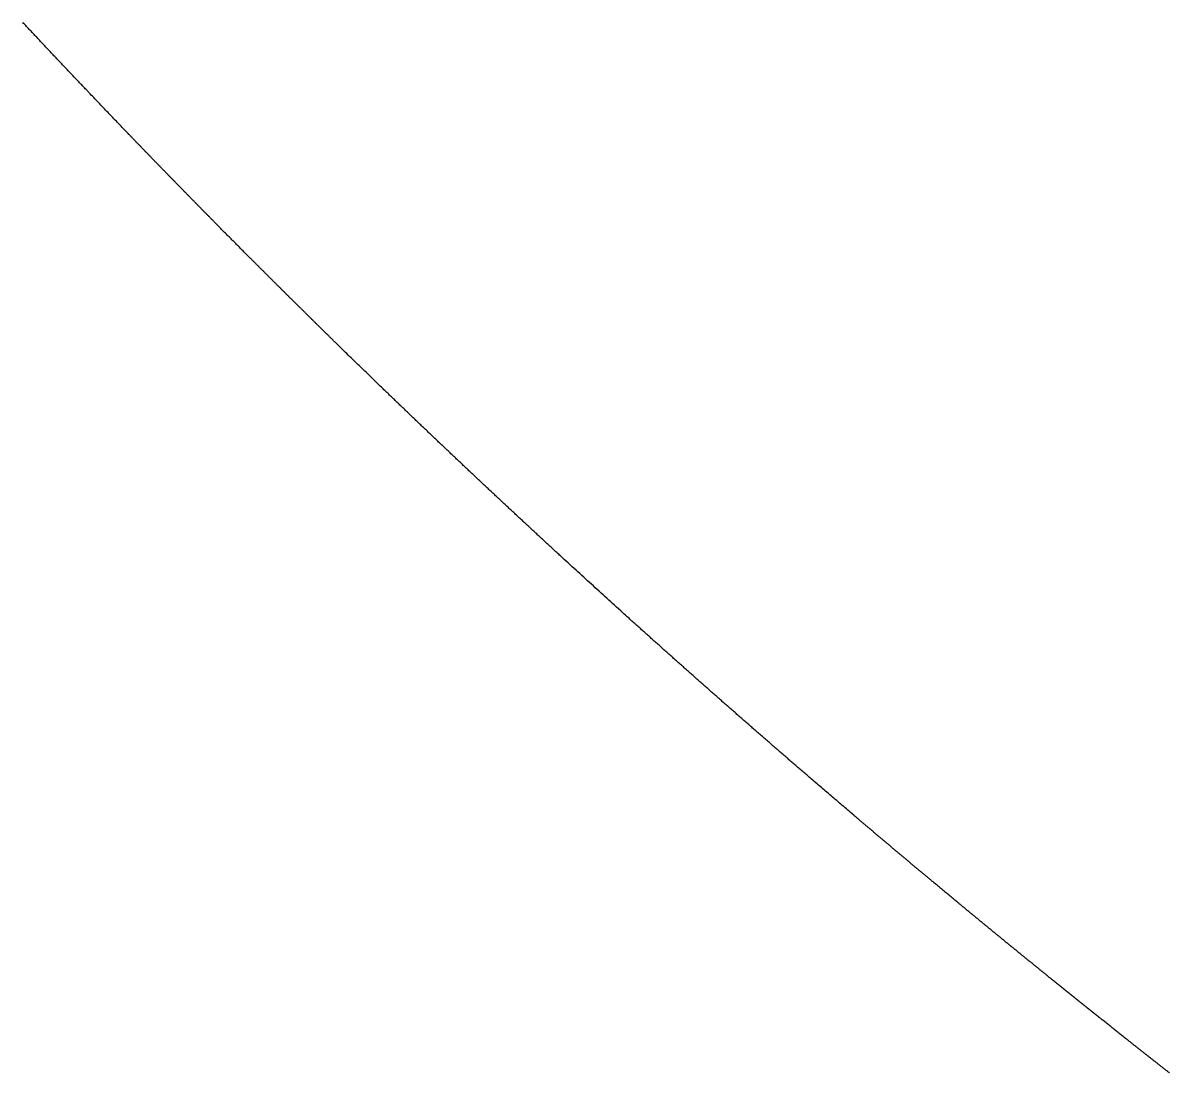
# Model space of a CAD drawing. Header units: millimetres. Extents: x 0 to 2438, y 0 to 1219.
# Drawn here: x 201.573 to 204.897, y 429.525 to 432.569 of the extents above; entities that cross this region are included whole.
import ezdxf

# ---------------------------------------------------------------- set-up
doc = ezdxf.new("R2010")
doc.units = ezdxf.units.MM
doc.layers.add('CUT_AIRCRAFT', color=7, linetype='Continuous')

msp = doc.modelspace()

# ---------------------------------------------------------------- linework, layer by layer
at = {"layer": 'CUT_AIRCRAFT'}
msp.add_lwpolyline([(204.8986, 429.5252), (204.897, 429.5265), (204.8953, 429.5277), (204.8937, 429.529), (204.8921, 429.5303), (204.8904, 429.5316), (204.8888, 429.5329), (204.8871, 429.5342), (204.8855, 429.5355), (204.8838, 429.5367), (204.8822, 429.538), (204.8806, 429.5393), (204.8789, 429.5406), (204.8773, 429.5419), (204.8756, 429.5432), (204.874, 429.5445), (204.8724, 429.5458), (204.8707, 429.5471), (204.8691, 429.5483), (204.8674, 429.5496), (204.8658, 429.5509), (204.8641, 429.5522), (204.8625, 429.5535), (204.8609, 429.5548), (204.8592, 429.5561), (204.8576, 429.5574), (204.856, 429.5587), (204.8543, 429.5599), (204.8527, 429.5612), (204.851, 429.5625), (204.8494, 429.5638), (204.8477, 429.5651), (204.8461, 429.5664), (204.8445, 429.5677), (204.8428, 429.569), (204.8412, 429.5703), (204.8396, 429.5716), (204.8379, 429.5728), (204.8363, 429.5741), (204.8346, 429.5754), (204.833, 429.5767), (204.8313, 429.578), (204.8297, 429.5793), (204.8281, 429.5806), (204.8264, 429.5819), (204.8248, 429.5832), (204.8232, 429.5845), (204.8215, 429.5858), (204.8199, 429.5871), (204.8182, 429.5883), (204.8166, 429.5896), (204.815, 429.5909), (204.8133, 429.5922), (204.8117, 429.5935), (204.81, 429.5948), (204.8084, 429.5961), (204.8068, 429.5974), (204.8051, 429.5987), (204.8035, 429.6), (204.8019, 429.6013), (204.8002, 429.6026), (204.7986, 429.6039), (204.797, 429.6052), (204.7953, 429.6064), (204.7937, 429.6077), (204.7921, 429.609), (204.7904, 429.6103), (204.7888, 429.6116), (204.7871, 429.6129), (204.7854, 429.6143), (204.7838, 429.6156), (204.7822, 429.6168), (204.7807, 429.618), (204.7792, 429.6192), (204.7775, 429.6205), (204.7757, 429.622), (204.7735, 429.6237), (204.7711, 429.6256), (204.7686, 429.6276), (204.7661, 429.6296), (204.7636, 429.6315), (204.7612, 429.6334), (204.7588, 429.6353), (204.7565, 429.6372), (204.7541, 429.6391), (204.7517, 429.641), (204.7493, 429.6429), (204.7469, 429.6448), (204.7445, 429.6467), (204.7421, 429.6486), (204.7397, 429.6505), (204.7373, 429.6524), (204.7349, 429.6543), (204.7325, 429.6562), (204.7301, 429.6581), (204.7277, 429.66), (204.7253, 429.6619), (204.7229, 429.6639), (204.7205, 429.6658), (204.7182, 429.6676), (204.7158, 429.6695), (204.7135, 429.6713), (204.7111, 429.6733), (204.7086, 429.6753), (204.7059, 429.6774), (204.7033, 429.6795), (204.7009, 429.6814), (204.699, 429.6829), (204.6977, 429.6839), (204.6969, 429.6845), (204.6964, 429.6849), (204.696, 429.6853), (204.6953, 429.6858), (204.6946, 429.6864), (204.6937, 429.6871), (204.6929, 429.6878), (204.6921, 429.6884), (204.6913, 429.689), (204.6906, 429.6896), (204.6899, 429.6902), (204.6891, 429.6908), (204.6883, 429.6914), (204.6876, 429.692), (204.6868, 429.6926), (204.686, 429.6932), (204.6853, 429.6938), (204.6845, 429.6944), (204.6838, 429.695), (204.683, 429.6957), (204.6822, 429.6963), (204.6815, 429.6969), (204.6807, 429.6975), (204.68, 429.6981), (204.6792, 429.6987), (204.6784, 429.6993), (204.6777, 429.6999), (204.6769, 429.7005), (204.6762, 429.7011), (204.6754, 429.7017), (204.6746, 429.7023), (204.6739, 429.7029), (204.6731, 429.7036), (204.6723, 429.7042), (204.6716, 429.7048), (204.6708, 429.7054), (204.6701, 429.706), (204.6693, 429.7066), (204.6685, 429.7072), (204.6678, 429.7078), (204.667, 429.7084), (204.6663, 429.709), (204.6655, 429.7096), (204.6647, 429.7102), (204.664, 429.7109), (204.6632, 429.7115), (204.6625, 429.7121), (204.6617, 429.7127), (204.6609, 429.7133), (204.6602, 429.7139), (204.6594, 429.7145), (204.6586, 429.7151), (204.6579, 429.7157), (204.6571, 429.7163), (204.6564, 429.7169), (204.6556, 429.7175), (204.6549, 429.7182), (204.6541, 429.7188), (204.6533, 429.7194), (204.6526, 429.72), (204.6518, 429.7206), (204.651, 429.7212), (204.6503, 429.7218), (204.6495, 429.7224), (204.6488, 429.723), (204.648, 429.7236), (204.6472, 429.7242), (204.6465, 429.7249), (204.6457, 429.7255), (204.645, 429.7261), (204.6442, 429.7267), (204.6434, 429.7273), (204.6427, 429.7279), (204.6419, 429.7285), (204.6412, 429.7291), (204.6404, 429.7297), (204.6396, 429.7303), (204.6389, 429.7309), (204.6381, 429.7316), (204.6374, 429.7322), (204.6366, 429.7328), (204.6358, 429.7334), (204.6351, 429.734), (204.6343, 429.7346), (204.6336, 429.7352), (204.6328, 429.7358), (204.632, 429.7364), (204.6313, 429.737), (204.6305, 429.7376), (204.6298, 429.7383), (204.629, 429.7389), (204.6282, 429.7395), (204.6275, 429.7401), (204.6267, 429.7407), (204.626, 429.7413), (204.6252, 429.7419), (204.6244, 429.7425), (204.6237, 429.7431), (204.6229, 429.7437), (204.6222, 429.7444), (204.6214, 429.745), (204.6206, 429.7456), (204.6199, 429.7462), (204.6191, 429.7468), (204.6184, 429.7474), (204.6176, 429.748), (204.6168, 429.7486), (204.6161, 429.7492), (204.6153, 429.7498), (204.6146, 429.7505), (204.6138, 429.7511), (204.613, 429.7517), (204.6123, 429.7523), (204.6115, 429.7529), (204.6108, 429.7535), (204.61, 429.7541), (204.6092, 429.7547), (204.6085, 429.7553), (204.6077, 429.7559), (204.607, 429.7566), (204.6062, 429.7572), (204.6054, 429.7578), (204.6047, 429.7584), (204.6039, 429.759), (204.6032, 429.7596), (204.6024, 429.7602), (204.6017, 429.7608), (204.6009, 429.7614), (204.6001, 429.762), (204.5994, 429.7627), (204.5986, 429.7633), (204.5978, 429.7639), (204.5971, 429.7645), (204.5963, 429.7651), (204.5956, 429.7657), (204.5948, 429.7663), (204.5941, 429.7669), (204.5933, 429.7675), (204.5925, 429.7682), (204.5918, 429.7688), (204.591, 429.7694), (204.5903, 429.77), (204.5895, 429.7706), (204.5887, 429.7712), (204.588, 429.7718), (204.5872, 429.7724), (204.5865, 429.773), (204.5857, 429.7737), (204.5849, 429.7743), (204.5842, 429.7749), (204.5834, 429.7755), (204.5827, 429.7761), (204.5819, 429.7767), (204.5812, 429.7773), (204.5804, 429.7779), (204.5796, 429.7785), (204.5789, 429.7792), (204.5781, 429.7798), (204.5774, 429.7804), (204.5766, 429.781), (204.5758, 429.7816), (204.5751, 429.7822), (204.5743, 429.7828), (204.5736, 429.7834), (204.5728, 429.784), (204.572, 429.7847), (204.5713, 429.7853), (204.5705, 429.7859), (204.5698, 429.7865), (204.569, 429.7871), (204.5683, 429.7877), (204.5675, 429.7883), (204.5667, 429.7889), (204.566, 429.7895), (204.5652, 429.7902), (204.5645, 429.7908), (204.5637, 429.7914), (204.5629, 429.792), (204.5622, 429.7926), (204.5614, 429.7932), (204.5607, 429.7938), (204.5599, 429.7944), (204.5591, 429.7951), (204.5583, 429.7957), (204.5575, 429.7964), (204.5568, 429.797), (204.5561, 429.7975), (204.5556, 429.798), (204.5549, 429.7985), (204.5542, 429.7991), (204.5531, 429.8), (204.5516, 429.8012), (204.5497, 429.8026), (204.5478, 429.8043), (204.5457, 429.8059), (204.5438, 429.8075), (204.5419, 429.809), (204.5402, 429.8104), (204.5384, 429.8119), (204.5366, 429.8133), (204.5347, 429.8148), (204.5328, 429.8163), (204.531, 429.8178), (204.5291, 429.8193), (204.5273, 429.8208), (204.5255, 429.8223), (204.5236, 429.8238), (204.5218, 429.8252), (204.52, 429.8267), (204.5181, 429.8282), (204.5163, 429.8297), (204.5144, 429.8312), (204.5126, 429.8327), (204.5108, 429.8342), (204.5089, 429.8357), (204.5071, 429.8371), (204.5053, 429.8386), (204.5035, 429.8401), (204.5016, 429.8416), (204.4996, 429.8432), (204.4977, 429.8448), (204.4958, 429.8463), (204.4942, 429.8476), (204.4929, 429.8487), (204.4918, 429.8496), (204.4908, 429.8503), (204.4899, 429.8511), (204.4889, 429.8519), (204.4878, 429.8528), (204.4867, 429.8537), (204.4856, 429.8546), (204.4845, 429.8555), (204.4834, 429.8564), (204.4823, 429.8573), (204.4812, 429.8581), (204.4802, 429.859), (204.4791, 429.8599), (204.478, 429.8608), (204.4769, 429.8617), (204.4759, 429.8625), (204.4748, 429.8634), (204.4737, 429.8643), (204.4726, 429.8652), (204.4715, 429.8661), (204.4704, 429.8669), (204.4694, 429.8678), (204.4683, 429.8687), (204.4672, 429.8696), (204.4661, 429.8704), (204.465, 429.8713), (204.464, 429.8722), (204.4629, 429.8731), (204.4618, 429.874), (204.4607, 429.8748), (204.4597, 429.8757), (204.4586, 429.8766), (204.4575, 429.8775), (204.4564, 429.8784), (204.4553, 429.8792), (204.4543, 429.8801), (204.4532, 429.881), (204.4521, 429.8819), (204.451, 429.8828), (204.4499, 429.8836), (204.4488, 429.8845), (204.4478, 429.8854), (204.4467, 429.8863), (204.4456, 429.8872), (204.4445, 429.888), (204.4435, 429.8889), (204.4424, 429.8898), (204.4413, 429.8907), (204.4402, 429.8916), (204.4391, 429.8924), (204.4381, 429.8933), (204.437, 429.8942), (204.4359, 429.8951), (204.4348, 429.896), (204.4337, 429.8968), (204.4327, 429.8977), (204.4316, 429.8986), (204.4305, 429.8995), (204.4294, 429.9004), (204.4283, 429.9012), (204.4273, 429.9021), (204.4262, 429.903), (204.4251, 429.9039), (204.424, 429.9048), (204.423, 429.9056), (204.4219, 429.9065), (204.4208, 429.9074), (204.4197, 429.9083), (204.4186, 429.9092), (204.4176, 429.9101), (204.4165, 429.9109), (204.4154, 429.9118), (204.4143, 429.9127), (204.4133, 429.9136), (204.4122, 429.9145), (204.4111, 429.9153), (204.41, 429.9162), (204.4089, 429.9171), (204.4079, 429.918), (204.4068, 429.9189), (204.4057, 429.9198), (204.4046, 429.9206), (204.4035, 429.9215), (204.4025, 429.9224), (204.4014, 429.9233), (204.4003, 429.9242), (204.3992, 429.925), (204.3982, 429.9259), (204.3971, 429.9268), (204.396, 429.9277), (204.3949, 429.9286), (204.3938, 429.9295), (204.3928, 429.9303), (204.3917, 429.9312), (204.3906, 429.9321), (204.3895, 429.933), (204.3885, 429.9339), (204.3874, 429.9348), (204.3863, 429.9356), (204.3852, 429.9365), (204.3842, 429.9374), (204.3831, 429.9383), (204.382, 429.9392), (204.3809, 429.9401), (204.3798, 429.9409), (204.3788, 429.9418), (204.3777, 429.9427), (204.3766, 429.9436), (204.3755, 429.9445), (204.3744, 429.9454), (204.3734, 429.9462), (204.3723, 429.9471), (204.3712, 429.948), (204.3701, 429.9489), (204.3691, 429.9498), (204.368, 429.9507), (204.3669, 429.9515), (204.3658, 429.9524), (204.3648, 429.9533), (204.3637, 429.9542), (204.3626, 429.9551), (204.3615, 429.956), (204.3605, 429.9568), (204.3594, 429.9577), (204.3583, 429.9586), (204.3572, 429.9595), (204.3562, 429.9604), (204.3551, 429.9613), (204.354, 429.9622), (204.3529, 429.963), (204.3518, 429.9639), (204.3508, 429.9648), (204.3497, 429.9657), (204.3486, 429.9666), (204.3475, 429.9675), (204.3465, 429.9684), (204.3454, 429.9692), (204.3443, 429.9701), (204.3432, 429.971), (204.3422, 429.9719), (204.3411, 429.9728), (204.34, 429.9737), (204.3389, 429.9745), (204.3379, 429.9754), (204.3368, 429.9763), (204.3357, 429.9772), (204.3346, 429.9781), (204.3336, 429.979), (204.3325, 429.9799), (204.3314, 429.9807), (204.3303, 429.9816), (204.3293, 429.9825), (204.3282, 429.9834), (204.3271, 429.9843), (204.326, 429.9852), (204.325, 429.9861), (204.3239, 429.9869), (204.3228, 429.9878), (204.3217, 429.9887), (204.3207, 429.9896), (204.3196, 429.9905), (204.3185, 429.9914), (204.3174, 429.9923), (204.3163, 429.9932), (204.3153, 429.994), (204.3142, 429.9949), (204.3131, 429.9958), (204.312, 429.9967), (204.311, 429.9976), (204.3099, 429.9985), (204.3088, 429.9994), (204.3077, 430.0002), (204.3067, 430.0011), (204.3056, 430.002), (204.3045, 430.0029), (204.3034, 430.0038), (204.3024, 430.0047), (204.3013, 430.0056), (204.3002, 430.0065), (204.2992, 430.0073), (204.2981, 430.0082), (204.297, 430.0091), (204.2959, 430.01), (204.2948, 430.0109), (204.2937, 430.0119), (204.2926, 430.0128), (204.2916, 430.0136), (204.2908, 430.0143), (204.2899, 430.015), (204.2888, 430.0159), (204.2873, 430.0171), (204.2854, 430.0187), (204.2832, 430.0205), (204.2808, 430.0225), (204.2783, 430.0246), (204.276, 430.0265), (204.2737, 430.0284), (204.2715, 430.0302), (204.2693, 430.032), (204.2671, 430.0339), (204.2648, 430.0358), (204.2626, 430.0376), (204.2603, 430.0395), (204.258, 430.0414), (204.2558, 430.0433), (204.2535, 430.0451), (204.2513, 430.047), (204.249, 430.0488), (204.2468, 430.0507), (204.2445, 430.0526), (204.2423, 430.0545), (204.24, 430.0563), (204.2377, 430.0582), (204.2355, 430.0601), (204.2332, 430.0619), (204.2311, 430.0638), (204.2288, 430.0656), (204.2266, 430.0675), (204.2242, 430.0694), (204.2218, 430.0714), (204.2194, 430.0735), (204.2172, 430.0753), (204.2152, 430.0769), (204.2137, 430.0782), (204.2125, 430.0792), (204.2115, 430.08), (204.2105, 430.0808), (204.2094, 430.0817), (204.2083, 430.0827), (204.207, 430.0837), (204.2058, 430.0848), (204.2046, 430.0858), (204.2034, 430.0867), (204.2023, 430.0877), (204.2011, 430.0887), (204.1999, 430.0897), (204.1987, 430.0906), (204.1976, 430.0916), (204.1964, 430.0926), (204.1952, 430.0936), (204.194, 430.0946), (204.1929, 430.0956), (204.1917, 430.0965), (204.1905, 430.0975), (204.1893, 430.0985), (204.1882, 430.0995), (204.187, 430.1005), (204.1858, 430.1015), (204.1846, 430.1024), (204.1834, 430.1034), (204.1823, 430.1044), (204.1811, 430.1054), (204.1799, 430.1064), (204.1787, 430.1074), (204.1775, 430.1083), (204.1764, 430.1093), (204.1752, 430.1103), (204.174, 430.1113), (204.1728, 430.1123), (204.1717, 430.1133), (204.1705, 430.1142), (204.1693, 430.1152), (204.1681, 430.1162), (204.167, 430.1172), (204.1658, 430.1182), (204.1646, 430.1192), (204.1634, 430.1201), (204.1623, 430.1211), (204.1611, 430.1221), (204.1599, 430.1231), (204.1587, 430.1241), (204.1575, 430.1251), (204.1564, 430.126), (204.1552, 430.127), (204.154, 430.128), (204.1528, 430.129), (204.1517, 430.13), (204.1505, 430.131), (204.1493, 430.132), (204.1481, 430.1329), (204.147, 430.1339), (204.1458, 430.1349), (204.1446, 430.1359), (204.1434, 430.1369), (204.1422, 430.1379), (204.1411, 430.1388), (204.1399, 430.1398), (204.1387, 430.1408), (204.1376, 430.1418), (204.1364, 430.1428), (204.1352, 430.1438), (204.134, 430.1448), (204.1328, 430.1457), (204.1317, 430.1467), (204.1305, 430.1477), (204.1293, 430.1487), (204.1282, 430.1497), (204.127, 430.1507), (204.1258, 430.1517), (204.1246, 430.1526), (204.1234, 430.1536), (204.1223, 430.1546), (204.1211, 430.1556), (204.1199, 430.1566), (204.1188, 430.1576), (204.1176, 430.1586), (204.1164, 430.1595), (204.1152, 430.1605), (204.114, 430.1615), (204.1129, 430.1625), (204.1117, 430.1635), (204.1105, 430.1645), (204.1094, 430.1655), (204.1082, 430.1665), (204.107, 430.1674), (204.1058, 430.1684), (204.1046, 430.1694), (204.1035, 430.1704), (204.1023, 430.1714), (204.1011, 430.1724), (204.1, 430.1734), (204.0988, 430.1744), (204.0976, 430.1753), (204.0964, 430.1763), (204.0953, 430.1773), (204.0941, 430.1783), (204.0929, 430.1793), (204.0917, 430.1803), (204.0906, 430.1813), (204.0894, 430.1823), (204.0882, 430.1832), (204.087, 430.1842), (204.0859, 430.1852), (204.0847, 430.1862), (204.0835, 430.1872), (204.0823, 430.1882), (204.0812, 430.1892), (204.08, 430.1902), (204.0788, 430.1911), (204.0777, 430.1921), (204.0765, 430.1931), (204.0753, 430.1941), (204.0741, 430.1951), (204.073, 430.1961), (204.0718, 430.1971), (204.0706, 430.1981), (204.0694, 430.1991), (204.0683, 430.2), (204.0671, 430.201), (204.0659, 430.202), (204.0648, 430.203), (204.0636, 430.204), (204.0624, 430.205), (204.0612, 430.206), (204.06, 430.207), (204.0589, 430.208), (204.0577, 430.209), (204.0565, 430.2099), (204.0554, 430.2109), (204.0542, 430.2119), (204.053, 430.2129), (204.0519, 430.2139), (204.0507, 430.2149), (204.0495, 430.2159), (204.0483, 430.2169), (204.0472, 430.2179), (204.046, 430.2189), (204.0448, 430.2198), (204.0436, 430.2208), (204.0425, 430.2218), (204.0413, 430.2228), (204.0401, 430.2238), (204.0389, 430.2248), (204.0378, 430.2258), (204.0366, 430.2268), (204.0354, 430.2278), (204.0343, 430.2288), (204.0331, 430.2298), (204.0319, 430.2307), (204.0308, 430.2317), (204.0296, 430.2327), (204.0284, 430.2337), (204.0272, 430.2347), (204.0261, 430.2357), (204.0249, 430.2367), (204.0237, 430.2377), (204.0225, 430.2387), (204.0214, 430.2397), (204.0202, 430.2407), (204.019, 430.2417), (204.0179, 430.2426), (204.0167, 430.2436), (204.0155, 430.2446), (204.0144, 430.2456), (204.0132, 430.2466), (204.012, 430.2476), (204.0109, 430.2486), (204.0097, 430.2496), (204.0085, 430.2506), (204.0073, 430.2516), (204.0061, 430.2526), (204.005, 430.2536), (204.0038, 430.2546), (204.0027, 430.2555), (204.0015, 430.2565), (204.0004, 430.2575), (203.9991, 430.2585), (203.9978, 430.2596), (203.9966, 430.2607), (203.9954, 430.2617), (203.9945, 430.2625), (203.9938, 430.2631), (203.993, 430.2637), (203.9918, 430.2647), (203.9898, 430.2665), (203.9866, 430.2692), (203.9826, 430.2726), (203.9781, 430.2764), (203.9736, 430.2802), (203.9693, 430.2839), (203.9653, 430.2873), (203.9613, 430.2907), (203.9574, 430.294), (203.9535, 430.2974), (203.9494, 430.3008), (203.9453, 430.3043), (203.9413, 430.3078), (203.9372, 430.3112), (203.9332, 430.3147), (203.9292, 430.3181), (203.9251, 430.3215), (203.9211, 430.325), (203.9171, 430.3284), (203.913, 430.3319), (203.909, 430.3353), (203.905, 430.3388), (203.9009, 430.3423), (203.8969, 430.3457), (203.8929, 430.3491), (203.8889, 430.3526), (203.8849, 430.356), (203.8809, 430.3594), (203.8767, 430.363), (203.8725, 430.3666), (203.8683, 430.3702), (203.8643, 430.3736), (203.8606, 430.3768), (203.8574, 430.3796), (203.8546, 430.382), (203.8519, 430.3843), (203.8492, 430.3866), (203.8464, 430.389), (203.8436, 430.3915), (203.8407, 430.394), (203.8378, 430.3965), (203.8349, 430.399), (203.832, 430.4014), (203.8292, 430.4039), (203.8263, 430.4063), (203.8235, 430.4088), (203.8206, 430.4112), (203.8178, 430.4137), (203.8149, 430.4162), (203.812, 430.4186), (203.8092, 430.4211), (203.8063, 430.4236), (203.8035, 430.426), (203.8006, 430.4285), (203.7978, 430.431), (203.7949, 430.4334), (203.7921, 430.4359), (203.7892, 430.4384), (203.7864, 430.4408), (203.7835, 430.4433), (203.7807, 430.4458), (203.7778, 430.4482), (203.775, 430.4507), (203.7721, 430.4532), (203.7693, 430.4556), (203.7664, 430.4581), (203.7636, 430.4606), (203.7607, 430.4631), (203.7578, 430.4655), (203.755, 430.468), (203.7522, 430.4705), (203.7493, 430.4729), (203.7465, 430.4754), (203.7436, 430.4779), (203.7408, 430.4804), (203.7379, 430.4828), (203.7351, 430.4853), (203.7322, 430.4878), (203.7294, 430.4903), (203.7265, 430.4927), (203.7237, 430.4952), (203.7208, 430.4977), (203.718, 430.5002), (203.7151, 430.5026), (203.7123, 430.5051), (203.7095, 430.5076), (203.7066, 430.5101), (203.7038, 430.5126), (203.7009, 430.515), (203.6981, 430.5175), (203.6952, 430.52), (203.6924, 430.5225), (203.6895, 430.525), (203.6867, 430.5274), (203.6839, 430.5299), (203.681, 430.5324), (203.6782, 430.5349), (203.6754, 430.5374), (203.6725, 430.5398), (203.6697, 430.5423), (203.6668, 430.5448), (203.664, 430.5473), (203.6611, 430.5498), (203.6583, 430.5523), (203.6555, 430.5547), (203.6526, 430.5572), (203.6498, 430.5597), (203.647, 430.5622), (203.6441, 430.5647), (203.6413, 430.5672), (203.6385, 430.5697), (203.6356, 430.5722), (203.6328, 430.5746), (203.6299, 430.5771), (203.6271, 430.5796), (203.6243, 430.5821), (203.6214, 430.5846), (203.6186, 430.5871), (203.6158, 430.5896), (203.6129, 430.5921), (203.6101, 430.5946), (203.6073, 430.597), (203.6044, 430.5995), (203.6016, 430.602), (203.5988, 430.6045), (203.5959, 430.607), (203.5931, 430.6095), (203.5903, 430.612), (203.5874, 430.6145), (203.5846, 430.617), (203.5818, 430.6195), (203.579, 430.622), (203.5761, 430.6245), (203.5733, 430.627), (203.5705, 430.6295), (203.5676, 430.632), (203.5648, 430.6345), (203.562, 430.6369), (203.5592, 430.6394), (203.5563, 430.6419), (203.5535, 430.6444), (203.5507, 430.6469), (203.5479, 430.6494), (203.545, 430.6519), (203.5422, 430.6544), (203.5394, 430.6569), (203.5366, 430.6594), (203.5337, 430.6619), (203.5309, 430.6644), (203.5281, 430.6669), (203.5252, 430.6694), (203.5224, 430.6719), (203.5196, 430.6744), (203.5168, 430.6769), (203.514, 430.6794), (203.5111, 430.6819), (203.5083, 430.6845), (203.5055, 430.687), (203.5027, 430.6895), (203.4999, 430.692), (203.497, 430.6945), (203.4942, 430.697), (203.4914, 430.6995), (203.4886, 430.702), (203.4858, 430.7045), (203.4829, 430.707), (203.4801, 430.7095), (203.4773, 430.712), (203.4745, 430.7145), (203.4717, 430.717), (203.4689, 430.7195), (203.466, 430.7221), (203.4632, 430.7246), (203.4604, 430.7271), (203.4576, 430.7296), (203.4548, 430.7321), (203.452, 430.7346), (203.4491, 430.7371), (203.4463, 430.7396), (203.4435, 430.7421), (203.4407, 430.7446), (203.4379, 430.7472), (203.4351, 430.7497), (203.4323, 430.7522), (203.4294, 430.7547), (203.4266, 430.7572), (203.4238, 430.7597), (203.421, 430.7622), (203.4182, 430.7648), (203.4154, 430.7673), (203.4126, 430.7698), (203.4098, 430.7723), (203.4069, 430.7748), (203.4041, 430.7773), (203.4013, 430.7799), (203.3985, 430.7824), (203.3957, 430.7849), (203.3929, 430.7874), (203.3901, 430.7899), (203.3873, 430.7924), (203.3845, 430.795), (203.3817, 430.7975), (203.3789, 430.8), (203.3761, 430.8025), (203.3733, 430.8051), (203.3705, 430.8076), (203.3676, 430.8101), (203.3648, 430.8126), (203.362, 430.8151), (203.3592, 430.8177), (203.3564, 430.8202), (203.3536, 430.8227), (203.3508, 430.8252), (203.3481, 430.8277), (203.3453, 430.8302), (203.3425, 430.8327), (203.3396, 430.8353), (203.3367, 430.838), (203.3338, 430.8406), (203.331, 430.8431), (203.3284, 430.8454), (203.3261, 430.8475), (203.3237, 430.8497), (203.3209, 430.8522), (203.3172, 430.8555), (203.3125, 430.8598), (203.3069, 430.8649), (203.3009, 430.8703), (203.2948, 430.8758), (203.2889, 430.8811), (203.2833, 430.8862), (203.2779, 430.8911), (203.2724, 430.8961), (203.2669, 430.9011), (203.2613, 430.9062), (203.2556, 430.9113), (203.25, 430.9164), (203.2444, 430.9215), (203.2388, 430.9266), (203.2332, 430.9317), (203.2277, 430.9368), (203.2221, 430.9418), (203.2165, 430.9469), (203.2109, 430.952), (203.2053, 430.9571), (203.1997, 430.9622), (203.1941, 430.9674), (203.1885, 430.9725), (203.183, 430.9775), (203.1776, 430.9825), (203.1721, 430.9875), (203.1665, 430.9926), (203.1607, 430.9979), (203.1547, 431.0034), (203.1487, 431.0089), (203.1432, 431.014), (203.1385, 431.0183), (203.1348, 431.0217), (203.132, 431.0243), (203.1296, 431.0264), (203.1273, 431.0286), (203.1248, 431.0309), (203.122, 431.0335), (203.1191, 431.0361), (203.1162, 431.0388), (203.1133, 431.0414), (203.1105, 431.044), (203.1078, 431.0465), (203.105, 431.0491), (203.1023, 431.0516), (203.0995, 431.0542), (203.0967, 431.0567), (203.0939, 431.0593), (203.0911, 431.0619), (203.0883, 431.0644), (203.0856, 431.067), (203.0828, 431.0696), (203.08, 431.0721), (203.0772, 431.0747), (203.0745, 431.0773), (203.0717, 431.0798), (203.0689, 431.0824), (203.0661, 431.085), (203.0633, 431.0875), (203.0606, 431.0901), (203.0578, 431.0927), (203.055, 431.0953), (203.0522, 431.0978), (203.0495, 431.1004), (203.0467, 431.103), (203.0439, 431.1055), (203.0411, 431.1081), (203.0384, 431.1107), (203.0356, 431.1132), (203.0328, 431.1158), (203.03, 431.1184), (203.0273, 431.121), (203.0245, 431.1235), (203.0217, 431.1261), (203.0189, 431.1287), (203.0162, 431.1313), (203.0134, 431.1338), (203.0106, 431.1364), (203.0079, 431.139), (203.0051, 431.1416), (203.0023, 431.1441), (202.9995, 431.1467), (202.9968, 431.1493), (202.994, 431.1519), (202.9912, 431.1544), (202.9885, 431.157), (202.9857, 431.1596), (202.9829, 431.1622), (202.9802, 431.1648), (202.9774, 431.1673), (202.9746, 431.1699), (202.9719, 431.1725), (202.9691, 431.1751), (202.9663, 431.1777), (202.9636, 431.1802), (202.9608, 431.1828), (202.958, 431.1854), (202.9553, 431.188), (202.9525, 431.1906), (202.9497, 431.1932), (202.947, 431.1957), (202.9442, 431.1983), (202.9415, 431.2009), (202.9387, 431.2035), (202.9359, 431.2061), (202.9332, 431.2087), (202.9304, 431.2112), (202.9276, 431.2138), (202.9249, 431.2164), (202.9221, 431.219), (202.9194, 431.2216), (202.9166, 431.2242), (202.9138, 431.2268), (202.9111, 431.2294), (202.9083, 431.2319), (202.9056, 431.2345), (202.9028, 431.2371), (202.9001, 431.2397), (202.8973, 431.2423), (202.8945, 431.2449), (202.8918, 431.2475), (202.889, 431.2501), (202.8863, 431.2527), (202.8835, 431.2553), (202.8808, 431.2578), (202.878, 431.2604), (202.8752, 431.263), (202.8725, 431.2656), (202.8697, 431.2682), (202.867, 431.2708), (202.8642, 431.2734), (202.8615, 431.276), (202.8587, 431.2786), (202.856, 431.2812), (202.8532, 431.2838), (202.8505, 431.2864), (202.8477, 431.289), (202.845, 431.2916), (202.8422, 431.2942), (202.8395, 431.2968), (202.8367, 431.2994), (202.834, 431.302), (202.8312, 431.3046), (202.8285, 431.3072), (202.8257, 431.3098), (202.823, 431.3124), (202.8202, 431.315), (202.8175, 431.3176), (202.8147, 431.3202), (202.812, 431.3228), (202.8092, 431.3254), (202.8065, 431.328), (202.8037, 431.3306), (202.801, 431.3332), (202.7982, 431.3358), (202.7955, 431.3384), (202.7928, 431.341), (202.79, 431.3436), (202.7873, 431.3462), (202.7845, 431.3488), (202.7818, 431.3514), (202.779, 431.354), (202.7763, 431.3566), (202.7736, 431.3592), (202.7708, 431.3618), (202.7681, 431.3644), (202.7653, 431.367), (202.7626, 431.3696), (202.7599, 431.3723), (202.7571, 431.3749), (202.7544, 431.3775), (202.7516, 431.3801), (202.7489, 431.3827), (202.7462, 431.3853), (202.7434, 431.3879), (202.7407, 431.3905), (202.7379, 431.3931), (202.7352, 431.3957), (202.7325, 431.3984), (202.7297, 431.401), (202.727, 431.4036), (202.7243, 431.4062), (202.7215, 431.4088), (202.7188, 431.4114), (202.716, 431.414), (202.7133, 431.4166), (202.7106, 431.4193), (202.7079, 431.4219), (202.7051, 431.4245), (202.7024, 431.4271), (202.6996, 431.4297), (202.6969, 431.4323), (202.6942, 431.4349), (202.6915, 431.4376), (202.6887, 431.4402), (202.686, 431.4428), (202.6833, 431.4454), (202.6805, 431.448), (202.6778, 431.4507), (202.6751, 431.4533), (202.6723, 431.4559), (202.6696, 431.4585), (202.6669, 431.4611), (202.6642, 431.4638), (202.6614, 431.4664), (202.6587, 431.469), (202.656, 431.4716), (202.6532, 431.4742), (202.6505, 431.4769), (202.6478, 431.4795), (202.645, 431.4821), (202.6423, 431.4847), (202.6396, 431.4873), (202.6369, 431.4899), (202.6342, 431.4926), (202.6314, 431.4952), (202.6286, 431.4979), (202.6259, 431.5006), (202.6232, 431.5032), (202.6205, 431.5057), (202.618, 431.5081), (202.6155, 431.5106), (202.6128, 431.5132), (202.6096, 431.5162), (202.606, 431.5197), (202.602, 431.5236), (202.5978, 431.5277), (202.5935, 431.5318), (202.5893, 431.5358), (202.5853, 431.5398), (202.5813, 431.5436), (202.5774, 431.5475), (202.5734, 431.5513), (202.5693, 431.5552), (202.5653, 431.5592), (202.5612, 431.5631), (202.5572, 431.567), (202.5532, 431.5709), (202.5491, 431.5748), (202.5451, 431.5787), (202.5411, 431.5826), (202.5371, 431.5865), (202.5331, 431.5905), (202.529, 431.5944), (202.525, 431.5983), (202.5209, 431.6023), (202.5169, 431.6062), (202.5129, 431.6101), (202.509, 431.6139), (202.5051, 431.6177), (202.5011, 431.6216), (202.4968, 431.6257), (202.4924, 431.6301), (202.488, 431.6344), (202.484, 431.6383), (202.4808, 431.6414), (202.4786, 431.6435), (202.4773, 431.6448), (202.4764, 431.6457), (202.4755, 431.6466), (202.4745, 431.6476), (202.4732, 431.6489), (202.4717, 431.6503), (202.4703, 431.6517), (202.4689, 431.653), (202.4676, 431.6543), (202.4664, 431.6556), (202.4651, 431.6568), (202.4638, 431.6581), (202.4625, 431.6593), (202.4612, 431.6606), (202.4598, 431.6619), (202.4585, 431.6632), (202.4572, 431.6645), (202.4559, 431.6658), (202.4546, 431.6671), (202.4533, 431.6683), (202.452, 431.6696), (202.4507, 431.6709), (202.4494, 431.6722), (202.4481, 431.6735), (202.4468, 431.6747), (202.4454, 431.676), (202.4441, 431.6773), (202.4428, 431.6786), (202.4415, 431.6799), (202.4402, 431.6812), (202.4389, 431.6824), (202.4376, 431.6837), (202.4363, 431.685), (202.435, 431.6863), (202.4337, 431.6876), (202.4324, 431.6889), (202.4311, 431.6901), (202.4298, 431.6914), (202.4285, 431.6927), (202.4272, 431.694), (202.4258, 431.6953), (202.4245, 431.6966), (202.4232, 431.6978), (202.4219, 431.6991), (202.4206, 431.7004), (202.4193, 431.7017), (202.418, 431.703), (202.4167, 431.7043), (202.4154, 431.7056), (202.4141, 431.7068), (202.4128, 431.7081), (202.4115, 431.7094), (202.4102, 431.7107), (202.4089, 431.712), (202.4076, 431.7133), (202.4063, 431.7145), (202.405, 431.7158), (202.4036, 431.7171), (202.4024, 431.7184), (202.401, 431.7197), (202.3997, 431.721), (202.3984, 431.7223), (202.3971, 431.7235), (202.3958, 431.7248), (202.3945, 431.7261), (202.3932, 431.7274), (202.3919, 431.7287), (202.3906, 431.73), (202.3893, 431.7313), (202.388, 431.7325), (202.3867, 431.7338), (202.3854, 431.7351), (202.3841, 431.7364), (202.3828, 431.7377), (202.3815, 431.739), (202.3802, 431.7403), (202.3789, 431.7416), (202.3776, 431.7428), (202.3763, 431.7441), (202.375, 431.7454), (202.3737, 431.7467), (202.3724, 431.748), (202.3711, 431.7493), (202.3698, 431.7506), (202.3684, 431.7519), (202.3672, 431.7531), (202.3658, 431.7544), (202.3645, 431.7557), (202.3632, 431.757), (202.3619, 431.7583), (202.3606, 431.7596), (202.3593, 431.7609), (202.358, 431.7622), (202.3567, 431.7634), (202.3554, 431.7647), (202.3541, 431.766), (202.3528, 431.7673), (202.3515, 431.7686), (202.3502, 431.7699), (202.3489, 431.7712), (202.3476, 431.7725), (202.3463, 431.7738), (202.345, 431.775), (202.3437, 431.7763), (202.3424, 431.7776), (202.3411, 431.7789), (202.3398, 431.7802), (202.3385, 431.7815), (202.3372, 431.7828), (202.3359, 431.7841), (202.3346, 431.7854), (202.3333, 431.7866), (202.332, 431.7879), (202.3307, 431.7892), (202.3294, 431.7905), (202.3281, 431.7918), (202.3268, 431.7931), (202.3255, 431.7944), (202.3242, 431.7957), (202.3229, 431.797), (202.3216, 431.7983), (202.3203, 431.7995), (202.319, 431.8008), (202.3177, 431.8021), (202.3164, 431.8034), (202.3151, 431.8047), (202.3138, 431.806), (202.3125, 431.8073), (202.3112, 431.8086), (202.3099, 431.8099), (202.3086, 431.8112), (202.3073, 431.8125), (202.306, 431.8137), (202.3047, 431.815), (202.3034, 431.8163), (202.3021, 431.8176), (202.3008, 431.8189), (202.2995, 431.8202), (202.2982, 431.8215), (202.2969, 431.8228), (202.2956, 431.8241), (202.2943, 431.8254), (202.293, 431.8267), (202.2917, 431.828), (202.2904, 431.8293), (202.2891, 431.8305), (202.2878, 431.8318), (202.2865, 431.8331), (202.2852, 431.8344), (202.284, 431.8357), (202.2826, 431.837), (202.2814, 431.8383), (202.2801, 431.8396), (202.2788, 431.8409), (202.2775, 431.8422), (202.2762, 431.8435), (202.2749, 431.8448), (202.2736, 431.8461), (202.2723, 431.8474), (202.271, 431.8487), (202.2697, 431.8499), (202.2684, 431.8512), (202.2671, 431.8525), (202.2658, 431.8538), (202.2645, 431.8551), (202.2632, 431.8564), (202.2619, 431.8577), (202.2606, 431.859), (202.2593, 431.8603), (202.258, 431.8616), (202.2567, 431.8629), (202.2554, 431.8642), (202.2541, 431.8655), (202.2528, 431.8668), (202.2515, 431.8681), (202.2502, 431.8694), (202.2489, 431.8707), (202.2476, 431.872), (202.2464, 431.8732), (202.2451, 431.8745), (202.2438, 431.8758), (202.2425, 431.8771), (202.2412, 431.8784), (202.2398, 431.8798), (202.2385, 431.8811), (202.2372, 431.8824), (202.236, 431.8836), (202.2349, 431.8847), (202.2339, 431.8858), (202.2326, 431.8871), (202.2308, 431.8888), (202.2286, 431.8911), (202.2259, 431.8938), (202.223, 431.8967), (202.22, 431.8996), (202.2172, 431.9024), (202.2145, 431.9051), (202.2119, 431.9078), (202.2093, 431.9104), (202.2066, 431.9131), (202.2039, 431.9158), (202.2012, 431.9185), (202.1985, 431.9212), (202.1958, 431.9239), (202.1931, 431.9266), (202.1904, 431.9293), (202.1878, 431.932), (202.1851, 431.9347), (202.1824, 431.9374), (202.1797, 431.9401), (202.177, 431.9429), (202.1743, 431.9456), (202.1716, 431.9483), (202.1689, 431.951), (202.1662, 431.9537), (202.1636, 431.9563), (202.161, 431.959), (202.1583, 431.9617), (202.1555, 431.9645), (202.1526, 431.9675), (202.1497, 431.9704), (202.1471, 431.9731), (202.1448, 431.9754), (202.143, 431.9772), (202.1416, 431.9786), (202.1404, 431.9798), (202.1392, 431.981), (202.1379, 431.9823), (202.1365, 431.9837), (202.1351, 431.9852), (202.1336, 431.9866), (202.1322, 431.9881), (202.1308, 431.9895), (202.1294, 431.9909), (202.1281, 431.9923), (202.1267, 431.9937), (202.1253, 431.9951), (202.1239, 431.9965), (202.1225, 431.9979), (202.1211, 431.9993), (202.1197, 432.0007), (202.1183, 432.0022), (202.1169, 432.0036), (202.1155, 432.005), (202.1141, 432.0064), (202.1127, 432.0078), (202.1113, 432.0092), (202.1099, 432.0106), (202.1086, 432.012), (202.1072, 432.0135), (202.1058, 432.0149), (202.1044, 432.0163), (202.103, 432.0177), (202.1016, 432.0191), (202.1002, 432.0205), (202.0988, 432.0219), (202.0974, 432.0233), (202.096, 432.0247), (202.0946, 432.0262), (202.0932, 432.0276), (202.0918, 432.029), (202.0905, 432.0304), (202.0891, 432.0318), (202.0877, 432.0332), (202.0863, 432.0346), (202.0849, 432.0361), (202.0835, 432.0375), (202.0821, 432.0389), (202.0807, 432.0403), (202.0793, 432.0417), (202.0779, 432.0431), (202.0765, 432.0445), (202.0752, 432.0459), (202.0738, 432.0474), (202.0724, 432.0488), (202.071, 432.0502), (202.0696, 432.0516), (202.0682, 432.053), (202.0668, 432.0544), (202.0654, 432.0559), (202.0641, 432.0573), (202.0627, 432.0587), (202.0613, 432.0601), (202.0599, 432.0615), (202.0585, 432.0629), (202.0571, 432.0643), (202.0557, 432.0658), (202.0543, 432.0672), (202.0529, 432.0686), (202.0515, 432.07), (202.0502, 432.0714), (202.0488, 432.0728), (202.0474, 432.0743), (202.046, 432.0757), (202.0446, 432.0771), (202.0432, 432.0785), (202.0418, 432.0799), (202.0404, 432.0813), (202.0391, 432.0827), (202.0377, 432.0842), (202.0363, 432.0856), (202.0349, 432.087), (202.0335, 432.0884), (202.0321, 432.0898), (202.0307, 432.0913), (202.0294, 432.0927), (202.028, 432.0941), (202.0266, 432.0955), (202.0252, 432.0969), (202.0238, 432.0983), (202.0224, 432.0998), (202.021, 432.1012), (202.0197, 432.1026), (202.0183, 432.104), (202.0169, 432.1054), (202.0155, 432.1068), (202.0141, 432.1083), (202.0127, 432.1097), (202.0113, 432.1111), (202.01, 432.1125), (202.0086, 432.1139), (202.0072, 432.1154), (202.0058, 432.1168), (202.0044, 432.1182), (202.003, 432.1196), (202.0016, 432.121), (202.0003, 432.1225), (201.9989, 432.1239), (201.9975, 432.1253), (201.9961, 432.1267), (201.9947, 432.1281), (201.9933, 432.1296), (201.992, 432.131), (201.9906, 432.1324), (201.9892, 432.1338), (201.9878, 432.1352), (201.9864, 432.1367), (201.985, 432.1381), (201.9837, 432.1395), (201.9823, 432.1409), (201.9809, 432.1423), (201.9795, 432.1438), (201.9781, 432.1452), (201.9767, 432.1466), (201.9754, 432.148), (201.974, 432.1494), (201.9726, 432.1509), (201.9712, 432.1523), (201.9698, 432.1537), (201.9684, 432.1551), (201.9671, 432.1565), (201.9657, 432.158), (201.9643, 432.1594), (201.9629, 432.1608), (201.9615, 432.1622), (201.9601, 432.1637), (201.9588, 432.1651), (201.9574, 432.1665), (201.956, 432.1679), (201.9546, 432.1693), (201.9532, 432.1708), (201.9519, 432.1722), (201.9505, 432.1736), (201.9491, 432.175), (201.9477, 432.1765), (201.9463, 432.1779), (201.945, 432.1793), (201.9436, 432.1807), (201.9422, 432.1822), (201.9408, 432.1836), (201.9394, 432.185), (201.9381, 432.1864), (201.9367, 432.1879), (201.9353, 432.1893), (201.9339, 432.1907), (201.9325, 432.1921), (201.9312, 432.1935), (201.9298, 432.195), (201.9284, 432.1964), (201.927, 432.1978), (201.9256, 432.1992), (201.9243, 432.2007), (201.9229, 432.2021), (201.9215, 432.2035), (201.9201, 432.2049), (201.9187, 432.2064), (201.9174, 432.2078), (201.916, 432.2092), (201.9146, 432.2106), (201.9132, 432.2121), (201.9119, 432.2135), (201.9105, 432.2149), (201.9091, 432.2163), (201.9077, 432.2178), (201.9064, 432.2192), (201.905, 432.2206), (201.9036, 432.222), (201.9022, 432.2235), (201.9008, 432.2249), (201.8995, 432.2263), (201.8981, 432.2278), (201.8967, 432.2292), (201.8953, 432.2306), (201.894, 432.232), (201.8926, 432.2334), (201.8913, 432.2348), (201.8898, 432.2363), (201.8884, 432.2378), (201.8869, 432.2394), (201.8855, 432.2408), (201.8843, 432.242), (201.8833, 432.2431), (201.8822, 432.2442), (201.8808, 432.2457), (201.8788, 432.2477), (201.876, 432.2507), (201.8726, 432.2542), (201.8688, 432.2581), (201.865, 432.2621), (201.8614, 432.2658), (201.8579, 432.2694), (201.8546, 432.2729), (201.8512, 432.2764), (201.8478, 432.28), (201.8444, 432.2836), (201.8409, 432.2872), (201.8374, 432.2908), (201.834, 432.2944), (201.8305, 432.298), (201.8271, 432.3016), (201.8236, 432.3052), (201.8202, 432.3087), (201.8168, 432.3123), (201.8133, 432.3159), (201.8099, 432.3195), (201.8064, 432.3232), (201.803, 432.3268), (201.7995, 432.3304), (201.7961, 432.3339), (201.7928, 432.3375), (201.7894, 432.341), (201.7859, 432.3446), (201.7824, 432.3483), (201.7787, 432.3522), (201.7751, 432.356), (201.7717, 432.3596), (201.7686, 432.3627), (201.7662, 432.3653), (201.7641, 432.3675), (201.7622, 432.3695), (201.7604, 432.3714), (201.7584, 432.3735), (201.7564, 432.3756), (201.7543, 432.3778), (201.7521, 432.3801), (201.75, 432.3823), (201.748, 432.3845), (201.7459, 432.3866), (201.7439, 432.3888), (201.7418, 432.3909), (201.7398, 432.3931), (201.7377, 432.3953), (201.7356, 432.3974), (201.7336, 432.3996), (201.7315, 432.4018), (201.7294, 432.404), (201.7274, 432.4061), (201.7253, 432.4083), (201.7233, 432.4105), (201.7212, 432.4126), (201.7192, 432.4148), (201.7171, 432.417), (201.715, 432.4192), (201.713, 432.4213), (201.7109, 432.4235), (201.7089, 432.4257), (201.7068, 432.4279), (201.7047, 432.43), (201.7027, 432.4322), (201.7006, 432.4344), (201.6986, 432.4366), (201.6965, 432.4387), (201.6944, 432.4409), (201.6924, 432.4431), (201.6903, 432.4453), (201.6883, 432.4474), (201.6862, 432.4496), (201.6842, 432.4518), (201.6821, 432.454), (201.6801, 432.4561), (201.678, 432.4583), (201.676, 432.4605), (201.6739, 432.4627), (201.6718, 432.4648), (201.6698, 432.467), (201.6677, 432.4692), (201.6657, 432.4714), (201.6636, 432.4736), (201.6616, 432.4757), (201.6595, 432.4779), (201.6575, 432.4801), (201.6554, 432.4823), (201.6534, 432.4845), (201.6513, 432.4866), (201.6492, 432.4888), (201.6472, 432.491), (201.6452, 432.4932), (201.6431, 432.4954), (201.6411, 432.4975), (201.639, 432.4997), (201.637, 432.5019), (201.6349, 432.5041), (201.6328, 432.5063), (201.6308, 432.5084), (201.6287, 432.5106), (201.6267, 432.5128), (201.6247, 432.515), (201.6226, 432.5172), (201.6206, 432.5194), (201.6185, 432.5215), (201.6164, 432.5237), (201.6144, 432.5259), (201.6124, 432.5281), (201.6103, 432.5303), (201.6083, 432.5325), (201.6062, 432.5347), (201.6042, 432.5368), (201.6021, 432.539), (201.6001, 432.5412), (201.598, 432.5434), (201.596, 432.5456), (201.5939, 432.5478), (201.5919, 432.55), (201.5899, 432.5521), (201.5878, 432.5543), (201.5858, 432.5565), (201.5837, 432.5587), (201.5817, 432.5609), (201.5796, 432.5631), (201.5776, 432.5653), (201.5755, 432.5674), (201.5735, 432.5696)], dxfattribs=at)

doc.saveas('drawing.dxf')
